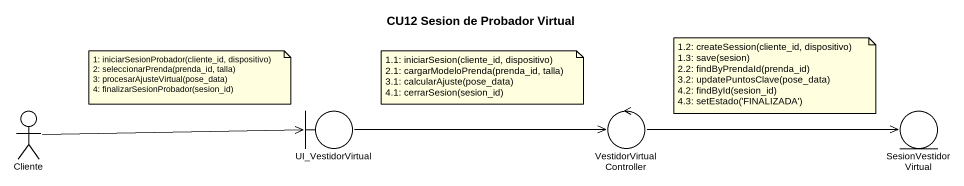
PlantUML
@startuml
title CU12 Sesion de Probador Virtual
actor Cliente
boundary UI_VestidorVirtual
control VestidorVirtualController
entity SesionVestidorVirtual
Cliente -right-> UI_VestidorVirtual
UI_VestidorVirtual -right-> VestidorVirtualController
VestidorVirtualController -right-> SesionVestidorVirtual
note as N1
  1.2: createSession(cliente_id, dispositivo)
  1.3: save(sesion)
  2.2: findByPrendaId(prenda_id)
  3.2: updatePuntosClave(pose_data)
  4.2: findById(sesion_id)
  4.3: setEstado('FINALIZADA')
end note
note as N2
  1: iniciarSesionProbador(cliente_id, dispositivo)
  2: seleccionarPrenda(prenda_id, talla)
  3: procesarAjusteVirtual(pose_data)
  4: finalizarSesionProbador(sesion_id)
end note
note as N3
  1.1: iniciarSesion(cliente_id, dispositivo)
  2.1: cargarModeloPrenda(prenda_id, talla)
  3.1: calcularAjuste(pose_data)
  4.1: cerrarSesion(sesion_id)
end note
@enduml
